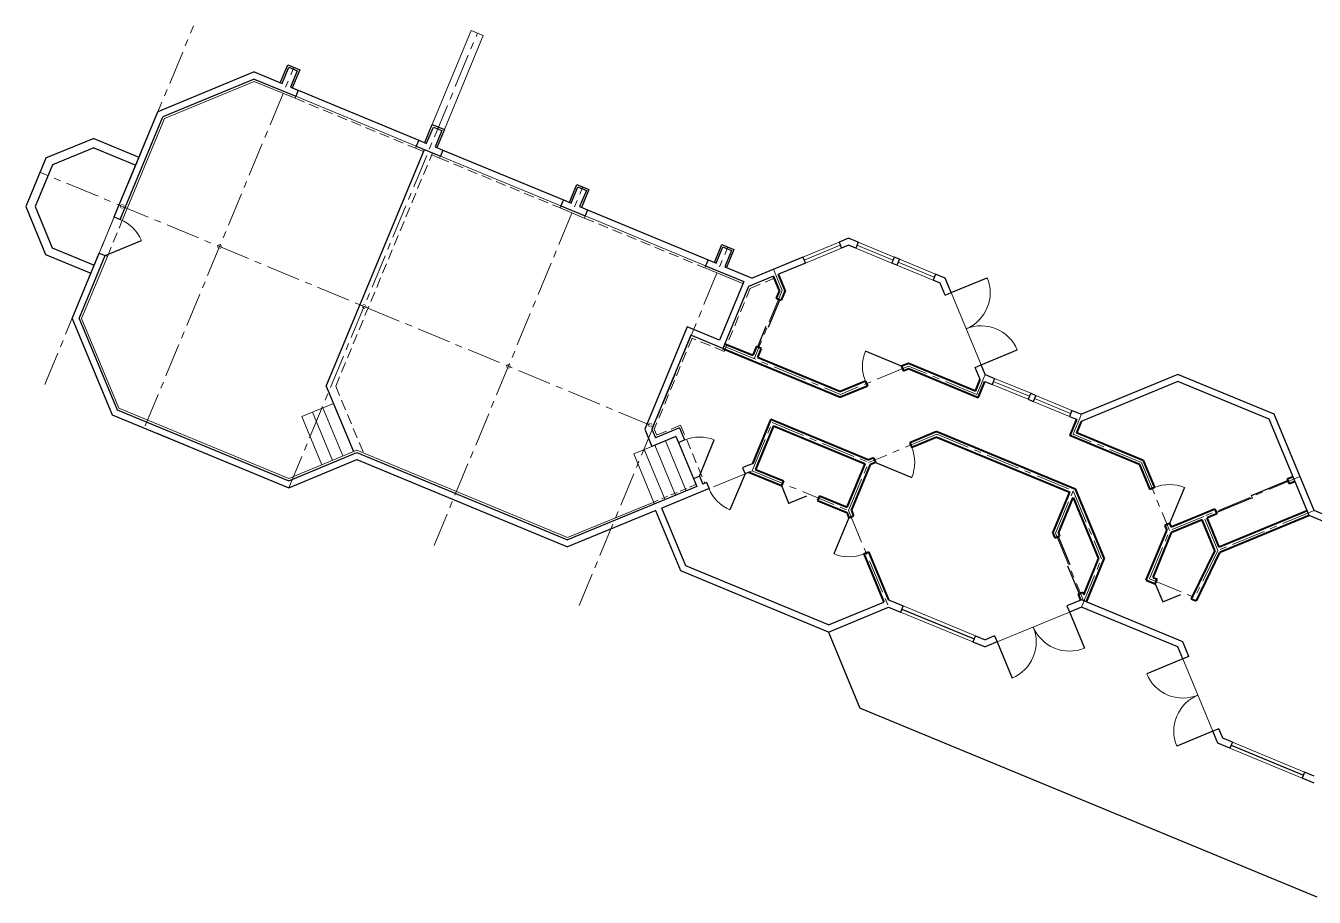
# Model space of a CAD drawing. Header units: inches. Extents: x 2775 to 35798, y 1675 to 10350.
# Drawn here: x 25750 to 26936, y 9021 to 9823 of the extents above; entities that cross this region are included whole.
import ezdxf

# ---------------------------------------------------------------- set-up
doc = ezdxf.new("R2010")
doc.units = ezdxf.units.IN
doc.header["$LTSCALE"] = 0.5
doc.header["$MEASUREMENT"] = 0
doc.linetypes.add('CENTER', pattern=[2, 1.25, -0.25, 0.25, -0.25])
doc.linetypes.add('HIDDEN', pattern=[0.375, 0.25, -0.125])
for name, color, linetype, lineweight in [('BALCONY', 3, 'CONTINUOUS', 30), ('DOORS', 7, 'CONTINUOUS', 30), ('FOUNDATION', 7, 'CONTINUOUS', 30), ('GRID', 1, 'CENTER', 20), ('INT WALLS', 7, 'CONTINUOUS', 40), ('STAIRS', 7, 'CONTINUOUS', 20), ('WALLS', 7, 'CONTINUOUS', 30)]:
    doc.layers.add(name, color=color, linetype=linetype, lineweight=lineweight)
doc.layers.add('LLMASONRY', color=12, linetype='CONTINUOUS')
doc.layers.add('LLWALLS', color=5, linetype='CONTINUOUS')

msp = doc.modelspace()

# ---------------------------------------------------------------- linework, layer by layer
at = {"layer": 'BALCONY', "color": 3, "ltscale": 50}
msp.add_line((26488.85165, 9265.03524), (26517.86667, 9195.04454), dxfattribs=at)
at = {"layer": 'BALCONY', "color": 3, "ltscale": 150}
msp.add_line((26938.67818, 9020.81903), (26517.86667, 9195.04454), dxfattribs=at)
at = {"layer": 'DOORS', "lineweight": 20, "ltscale": 75}
for p, q in [((25998.78836, 9758.28831), (26109.66138, 9712.38433)), ((26131.79238, 9703.22159), (26242.66539, 9657.31761)), ((26265.00782, 9648.06733), (26375.88084, 9602.16336))]:
    msp.add_line(p, q, dxfattribs=at)
at = {"layer": 'DOORS', "lineweight": 9, "ltscale": 50}
for p, q in [((25817.89586, 9613.91274), (25831.66704, 9647.17465)), ((26498.67004, 9624.03642), (26465.41086, 9610.25864)), ((26500.96633, 9618.49322), (26467.70716, 9604.71545)), ((26547.22132, 9604.73586), (26513.95944, 9618.5071)), ((26549.51653, 9610.27951), (26516.25464, 9624.05075)), ((26587.39812, 9594.59559), (26554.13623, 9608.36684)), ((26585.10291, 9589.05195), (26551.84103, 9602.82319)), ((26629.33748, 9510.9675), (26601.76489, 9577.47879)), ((26641.74165, 9498.58498), (26675.00356, 9484.8138)), ((26639.44645, 9493.04133), (26672.70836, 9479.27015)), ((26677.32807, 9477.35749), (26710.58998, 9463.58631)), ((26679.62327, 9482.90114), (26712.88518, 9469.12996)), ((26557.6274, 9288.97926), (26624.15124, 9261.43697)), ((26555.33274, 9283.43539), (26621.85656, 9255.8931)), ((26710.61338, 9283.45074), (26644.09495, 9255.89531)), ((26842.60635, 9173.70701), (26815.03372, 9240.21829)), ((26924.79398, 9130.47007), (26858.27007, 9158.0125)), ((26927.08866, 9136.01393), (26860.56485, 9163.55632))]:
    msp.add_line(p, q, dxfattribs=at)
at = {"layer": 'DOORS', "ltscale": 50}
for p, q in [((25823.43951, 9611.61754), (25856.69693, 9625.39957)), ((26601.76489, 9577.47879), (26635.02054, 9591.26509)), ((26433.73285, 9545.57718), (26444.18016, 9570.81085)), ((26423.78321, 9527.5203), (26431.69746, 9546.63579)), ((26556.13327, 9509.69565), (26522.87318, 9523.47114)), ((26629.33748, 9510.9675), (26662.59313, 9524.75379)), ((26370.17902, 9408.57661), (26383.8439, 9441.88199)), ((26532.32606, 9421.14306), (26565.52415, 9407.39326)), ((26412.15677, 9410.74079), (26398.28822, 9377.5197)), ((26878.10963, 9390.79197), (26911.36886, 9404.56972)), ((26445.60038, 9399.80767), (26452.49139, 9383.17896)), ((26468.74282, 9390.22617), (26452.11411, 9383.33516)), ((26816.51466, 9398.08658), (26802.74778, 9364.82295)), ((26845.75431, 9375.0356), (26879.01354, 9388.81334)), ((26507.59245, 9370.30369), (26493.82566, 9337.0403)), ((26700.35823, 9353.01262), (26711.12654, 9327.03703)), ((26708.77488, 9326.08879), (26719.45978, 9300.31442)), ((26789.65214, 9309.31376), (26796.51371, 9292.75608)), ((26796.51371, 9292.75608), (26813.07138, 9299.61765)), ((26556.48183, 9286.21162), (26623.00822, 9258.67547)), ((26710.61154, 9283.455), (26724.39898, 9250.19983)), ((26644.09058, 9255.90573), (26657.87803, 9222.65056)), ((26815.03802, 9240.22007), (26781.77836, 9226.44347)), ((26842.61684, 9173.71136), (26809.35718, 9159.93476)), ((26859.41927, 9160.78863), (26925.94566, 9133.25248))]:
    msp.add_line(p, q, dxfattribs=at)
at = {"layer": 'DOORS', "lineweight": 20, "ltscale": 50}
for p, q in [((26499.81819, 9621.26482), (26466.55901, 9607.48704)), ((26548.36892, 9607.50768), (26515.10704, 9621.27893)), ((26586.25051, 9591.82377), (26552.98863, 9605.59501)), ((26640.59406, 9495.81317), (26673.85597, 9482.042)), ((26678.47568, 9480.12933), (26711.73759, 9466.35816)), ((26879.2402, 9388.04065), (26877.88729, 9391.31954))]:
    msp.add_line(p, q, dxfattribs=at)
at = {"layer": 'DOORS', "lineweight": 9, "ltscale": 50}
for centre, radius, start, end in [((25823.43951, 9611.61754), 36, 22.50933614, 67.50933614), ((26601.76489, 9577.47879), 36, 292.51669847, 22.51669847), ((26629.33748, 9510.9675), 36, 22.51669847, 112.51669847), ((26556.13327, 9509.69565), 35.99996, 157.50190479, 202.50190479), ((26370.17902, 9408.57661), 35.99969, 67.69210922, 112.69210922), ((26532.32606, 9421.14306), 35.93286, 337.50190479, 22.50190479), ((26412.15677, 9410.74079), 35.99969, 202.34130884, 247.34130884), ((26802.74778, 9364.82295), 35.99995, 67.51670903, 112.51670903), ((26507.59245, 9370.30369), 35.99969, 247.51670903, 292.51670903), ((26644.09365, 9255.89834), 35.99786, 292.51867229, 22.5220786), ((26710.6139, 9283.46463), 36.008, 202.49660489, 292.50933995), ((26815.04317, 9240.22855), 36.008, 202.50933234, 292.5220674), ((26842.60945, 9173.7083), 35.99786, 112.49659369, 202.5)]:
    msp.add_arc(centre, radius, start, end, dxfattribs=at)
at = {"layer": 'FOUNDATION', "color": 7, "linetype": 'Continuous', "lineweight": 20, "ltscale": 50}
for p, q in [((25960.45082, 9771.99629), (25877.89821, 9737.79968)), ((25801.67579, 9553.69764), (25835.88529, 9471.11391))]:
    msp.add_line(p, q, dxfattribs=at)
at = {"layer": 'FOUNDATION', "color": 7, "lineweight": 20, "ltscale": 50}
for p, q in [((25960.45082, 9771.99629), (25998.0233, 9756.44042)), ((25839.0805, 9644.04222), (25877.89821, 9737.79968)), ((26108.89631, 9710.53645), (26116.39196, 9707.43307)), ((26123.78347, 9704.37282), (26131.02731, 9701.3737)), ((26241.90032, 9655.46973), (26264.24276, 9646.21945)), ((25801.67579, 9553.69764), (25825.33161, 9610.83417)), ((26375.11577, 9600.31547), (26410.12122, 9585.82241)), ((25835.88529, 9471.11391), (25992.35102, 9406.39426)), ((25992.35102, 9406.39426), (26054.88469, 9432.41919)), ((26054.88469, 9432.41919), (26248.85948, 9352.01664)), ((26328.10941, 9384.7161), (26248.85948, 9352.01664))]:
    msp.add_line(p, q, dxfattribs=at)
at = {"layer": 'FOUNDATION', "lineweight": 20, "ltscale": 50}
for p, q in [((25998.78836, 9758.28831), (25998.0233, 9756.44042)), ((26109.66138, 9712.38433), (26108.89631, 9710.53645)), ((26131.79238, 9703.22159), (26131.02731, 9701.3737)), ((26242.66539, 9657.31761), (26241.90032, 9655.46973)), ((26265.00782, 9648.06733), (26264.24276, 9646.21945)), ((25823.49351, 9611.59519), (25825.34139, 9610.83012)), ((26375.88084, 9602.16336), (26375.11577, 9600.31547))]:
    msp.add_line(p, q, dxfattribs=at)
at = {"layer": 'FOUNDATION', "color": 7, "linetype": 'HIDDEN', "lineweight": 9, "ltscale": 75}
for p, q in [((25998.0233, 9756.44042), (26108.89631, 9710.53645)), ((26131.02731, 9701.3737), (26241.90032, 9655.46973)), ((26264.24276, 9646.21945), (26375.11577, 9600.31547))]:
    msp.add_line(p, q, dxfattribs=at)
at = {"layer": 'FOUNDATION', "linetype": 'Continuous', "ltscale": 50}
for p, q in [((25812.82924, 9719.50471), (25768.54989, 9701.16242)), ((25812.83004, 9710.84582), (25774.75676, 9695.07433)), ((25750.27565, 9656.87673), (25768.58235, 9612.68328)), ((25758.93483, 9656.87683), (25774.7049, 9618.80696))]:
    msp.add_line(p, q, dxfattribs=at)
at = {"layer": 'FOUNDATION', "ltscale": 50}
for p, q in [((25812.82924, 9719.50471), (25854.46521, 9702.26646)), ((25812.83004, 9710.84582), (25851.40495, 9694.87492)), ((25768.63378, 9701.19717), (25750.27565, 9656.87673)), ((26026.84326, 9491.39286), (26117.15776, 9709.28066)), ((25774.75676, 9695.07433), (25758.93483, 9656.87683)), ((25774.7049, 9618.80696), (25813.29598, 9602.82937)), ((25768.58235, 9612.68328), (25810.23571, 9595.43784))]:
    msp.add_line(p, q, dxfattribs=at)
at = {"layer": 'FOUNDATION', "linetype": 'HIDDEN', "lineweight": 9, "ltscale": 75}
for q in [(26124.54929, 9706.22039), (26061.04117, 9429.86733)]:
    msp.add_line((26035.50412, 9491.39489), q, dxfattribs=at)
at = {"layer": 'FOUNDATION', "color": 7, "linetype": 'HIDDEN', "lineweight": 20, "ltscale": 75}
for p, q in [((25825.33161, 9610.83417), (25839.0805, 9644.04222)), ((26417.01063, 9581.54935), (26392.91786, 9523.35743)), ((26363.3517, 9535.59849), (26328.61907, 9451.70785)), ((26392.91786, 9523.35743), (26363.3517, 9535.59849)), ((26328.61907, 9451.70785), (26330.83541, 9446.36155))]:
    msp.add_line(p, q, dxfattribs=at)
at = {"layer": 'FOUNDATION', "linetype": 'HIDDEN', "lineweight": 20, "ltscale": 75}
for p, q in [((26439.18979, 9590.73717), (26417.01063, 9581.54935)), ((26352.90509, 9455.46776), (26330.83541, 9446.36155)), ((26352.90509, 9455.46776), (26375.09549, 9401.93955))]:
    msp.add_line(p, q, dxfattribs=at)
at = {"layer": 'FOUNDATION', "lineweight": 20, "ltscale": 75}
msp.add_line((26057.88022, 9566.27093), (26065.27051, 9563.20765), dxfattribs=at)
at = {"layer": 'FOUNDATION', "ltscale": 10}
msp.add_line((26026.84326, 9491.39286), (26051.84532, 9431.15428), dxfattribs=at)
at = {"layer": 'FOUNDATION', "color": 7, "linetype": 'HIDDEN', "lineweight": 20, "ltscale": 50}
msp.add_line((26366.93436, 9400.73573), (26328.10941, 9384.7161), dxfattribs=at)
at = {"layer": 'GRID', "ltscale": 50}
for p, q in [((25767.82438, 9493.03899), (25904.68818, 9823.22911)), ((25992.3526, 9397.73624), (26165.8735, 9816.36326)), ((25860.16382, 9454.7643), (25997.02762, 9784.95441)), ((26324.82928, 9455.62055), (25763.3201, 9688.3661)), ((26126.0115, 9344.69452), (26262.8753, 9674.88464)), ((26259.47259, 9289.412), (26396.33639, 9619.60211)), ((26446.44344, 9579.44289), (26438.32083, 9599.03646)), ((26392.74354, 9528.16475), (26499.86303, 9483.81485)), ((26562.58541, 9509.79775), (26499.86303, 9483.81485)), ((26625.34898, 9483.82581), (26562.58541, 9509.79775)), ((26625.34417, 9483.81419), (26632.9642, 9502.21904)), ((25992.3526, 9397.73624), (25829.75216, 9465.13412)), ((26721.66263, 9465.4959), (26714.05419, 9447.11905)), ((26418.79066, 9413.47801), (26437.15224, 9457.82722)), ((26437.15224, 9457.82722), (26525.85066, 9421.10403)), ((26588.66076, 9447.05057), (26525.81433, 9421.01628)), ((26588.66076, 9447.05057), (26714.14175, 9395.0986)), ((26776.82929, 9421.14232), (26714.05419, 9447.11905)), ((26054.91206, 9423.76543), (25992.34936, 9397.72841)), ((26507.48908, 9376.75485), (26525.81433, 9421.01628)), ((26776.82929, 9421.14232), (26802.8516, 9358.37071)), ((26412.15677, 9410.74079), (26379.07698, 9397.09168)), ((26418.79066, 9413.47801), (26415.68105, 9412.19495)), ((26418.79066, 9413.47801), (26507.48908, 9376.75485)), ((26922.92047, 9408.10965), (26834.16852, 9371.34385)), ((26697.91434, 9355.90412), (26714.14175, 9395.0986)), ((26714.14175, 9395.0986), (26740.1408, 9332.38309)), ((26507.48908, 9376.75485), (26544.27773, 9288.0124)), ((26834.16852, 9371.34385), (26802.8516, 9358.37071)), ((26847.1497, 9340.03029), (26834.16852, 9371.34385)), ((26935.90165, 9376.79609), (26847.1497, 9340.03029)), ((26697.91434, 9355.90412), (26723.88343, 9293.26086)), ((26784.46445, 9314.03209), (26802.8516, 9358.37071)), ((26721.7281, 9288.05504), (26740.11085, 9332.45534)), ((26847.1497, 9340.03029), (26826.01626, 9296.82869)), ((26784.46445, 9314.03209), (26826.01626, 9296.82869))]:
    msp.add_line(p, q, dxfattribs=at)
at = {"layer": 'GRID', "color": 1, "ltscale": 50}
msp.add_line((26446.44344, 9579.44289), (26420.46181, 9516.68875), dxfattribs=at)
at = {"layer": 'INT WALLS', "ltscale": 50}
for p, q in [((26443.86654, 9579.45714), (26438.42436, 9592.5849)), ((26449.01419, 9579.44347), (26442.81273, 9594.40281)), ((26440.91874, 9572.30755), (26445.30747, 9570.49052)), ((26391.83502, 9525.97039), (26499.86328, 9481.24424)), ((26393.65205, 9530.35911), (26419.17596, 9519.79163)), ((26426.94591, 9526.14136), (26422.55719, 9527.95839)), ((26423.56469, 9517.9746), (26499.86278, 9486.38546)), ((26562.58492, 9512.36827), (26556.13327, 9509.69565)), ((26556.13327, 9509.69565), (26557.95116, 9505.30729)), ((26562.5859, 9507.22724), (26557.95116, 9505.30729)), ((26624.06297, 9486.92828), (26628.43264, 9497.48245)), ((26522.87409, 9495.91796), (26499.86278, 9486.38546)), ((26524.69199, 9491.52959), (26499.86328, 9481.24424)), ((26522.87409, 9495.91796), (26524.69199, 9491.52959)), ((26626.63499, 9480.72333), (26632.86336, 9495.76687)), ((26435.86639, 9460.9301), (26418.9315, 9420.0268)), ((26438.43808, 9454.72434), (26421.89354, 9414.76386)), ((26435.86639, 9460.9301), (26525.93819, 9423.63831)), ((26438.43808, 9454.72434), (26522.74778, 9419.81819)), ((26588.66051, 9449.62119), (26563.70534, 9439.28344)), ((26588.66051, 9449.62119), (26715.95904, 9396.91671)), ((26717.17307, 9460.86077), (26710.95114, 9445.83279)), ((26721.51979, 9458.94229), (26717.15723, 9448.4053)), ((26563.68847, 9439.32418), (26565.52323, 9434.89508)), ((26588.66102, 9444.47996), (26565.52323, 9434.89508)), ((26588.66102, 9444.47996), (26711.03887, 9393.81275)), ((26421.89354, 9414.76386), (26447.41741, 9404.19639)), ((26506.20323, 9379.85773), (26522.74778, 9419.81819)), ((26510.05983, 9376.75544), (26527.6323, 9419.19866)), ((26530.44898, 9425.50691), (26525.93819, 9423.63831)), ((26532.32606, 9421.14306), (26527.6323, 9419.19866)), ((26530.43156, 9425.54742), (26532.32606, 9421.14306)), ((26775.0183, 9419.30904), (26784.5736, 9396.25952)), ((26778.64648, 9422.96067), (26788.9615, 9398.07855)), ((26415.68105, 9412.19495), (26445.60038, 9399.80767)), ((26916.46776, 9408.00731), (26910.89477, 9405.69868)), ((26910.897, 9405.69961), (26912.7149, 9401.31124)), ((26918.28678, 9403.61941), (26912.71267, 9401.31032)), ((26480.67936, 9390.42519), (26506.20323, 9379.85773)), ((26695.34359, 9355.90354), (26711.03887, 9393.81275)), ((26715.95904, 9396.91671), (26742.6816, 9332.45592)), ((26788.9615, 9398.07855), (26784.5736, 9396.25952)), ((26478.86233, 9386.03647), (26505.67179, 9374.93674)), ((26700.48509, 9355.90471), (26714.14316, 9388.89339)), ((26714.14316, 9388.89339), (26737.54009, 9332.45475)), ((26505.67179, 9374.93674), (26507.59245, 9370.30369)), ((26507.59245, 9370.30369), (26511.98035, 9372.12272)), ((26510.05983, 9376.75544), (26511.98035, 9372.12272)), ((26833.25957, 9373.53804), (26804.13627, 9361.47361)), ((26832.88385, 9368.24096), (26804.68441, 9356.55924)), ((26844.5728, 9340.04455), (26832.88385, 9368.24096)), ((26844.37632, 9378.14319), (26833.25957, 9373.53804)), ((26846.19421, 9373.75482), (26837.27221, 9370.05885)), ((26848.43437, 9343.13319), (26837.27221, 9370.05885)), ((26844.37632, 9378.14319), (26846.19421, 9373.75482)), ((26929.44894, 9376.69375), (26848.43437, 9343.13319)), ((26931.16507, 9372.26323), (26848.98252, 9338.21883)), ((26695.34359, 9355.90354), (26697.09951, 9351.66786)), ((26700.48509, 9355.90471), (26701.49034, 9353.47981)), ((26781.36031, 9312.74677), (26800.28054, 9358.37087)), ((26787.5686, 9315.31741), (26804.66237, 9356.53721)), ((26798.35988, 9363.00393), (26800.28054, 9358.37087)), ((26802.74778, 9364.82295), (26798.43328, 9363.03754)), ((26802.74778, 9364.82295), (26804.13627, 9361.47361)), ((26697.09653, 9351.66663), (26701.49034, 9353.47981)), ((26521.37863, 9337.04834), (26525.76653, 9338.86736)), ((26521.37863, 9337.04834), (26539.78606, 9292.64549)), ((26525.76653, 9338.86736), (26544.13155, 9294.56683)), ((26723.85627, 9299.40387), (26737.54009, 9332.45475)), ((26726.21766, 9292.69018), (26742.6816, 9332.45592)), ((26844.57686, 9340.17564), (26822.77195, 9295.6014)), ((26848.8437, 9338.08838), (26827.16924, 9293.78082)), ((26781.36031, 9312.74677), (26789.65214, 9309.31376)), ((26787.5686, 9315.31741), (26791.47589, 9313.6997)), ((26789.65214, 9309.31376), (26791.47589, 9313.6997)), ((26718.54785, 9299.9381), (26722.89169, 9301.73065)), ((26718.54785, 9299.9381), (26720.91896, 9294.21429)), ((26718.55244, 9299.93999), (26720.92502, 9294.2168)), ((26722.89169, 9301.73065), (26723.85627, 9299.40387)), ((26822.77195, 9295.6014), (26827.16924, 9293.78082))]:
    msp.add_line(p, q, dxfattribs=at)
at = {"layer": 'INT WALLS', "color": 7, "ltscale": 50}
for p, q in [((26443.86655, 9579.42746), (26440.91874, 9572.30755)), ((26449.01419, 9579.44347), (26445.30747, 9570.49052)), ((26422.55719, 9527.95839), (26419.17596, 9519.79163)), ((26426.94591, 9526.14136), (26423.56469, 9517.9746)), ((26624.06297, 9486.92828), (26562.58492, 9512.36827)), ((26626.63499, 9480.72333), (26562.5859, 9507.22724)), ((26774.99717, 9419.33016), (26710.95114, 9445.83279)), ((26778.64648, 9422.96067), (26717.15723, 9448.4053)), ((26447.41741, 9404.19639), (26445.60038, 9399.80767)), ((26480.67936, 9390.42519), (26478.86233, 9386.03647))]:
    msp.add_line(p, q, dxfattribs=at)
at = {"layer": 'INT WALLS', "lineweight": 20, "ltscale": 50}
for p, q in [((26912.49942, 9401.8184), (26911.14652, 9405.09729)), ((26879.22095, 9388.08731), (26877.86804, 9391.3662))]:
    msp.add_line(p, q, dxfattribs=at)
at = {"layer": 'LLMASONRY', "color": 7, "linetype": 'Continuous', "lineweight": 30, "ltscale": 1.5}
for p, q in [((25984.50124, 9770.69459), (25990.40703, 9785.12976)), ((25984.50222, 9770.69701), (25991.327, 9787.32254)), ((25991.3269, 9787.32228), (26002.40958, 9782.71852)), ((26002.39935, 9782.72276), (25995.52908, 9766.12882)), ((26117.54885, 9715.60982), (26124.37451, 9732.23751)), ((26124.37451, 9732.23751), (26135.45719, 9727.63375)), ((26135.44696, 9727.63799), (26128.57669, 9711.04405)), ((26250.50929, 9660.56125), (26257.33407, 9677.18677)), ((26250.50929, 9660.56125), (26256.41508, 9674.99641)), ((26257.33396, 9677.18652), (26268.41664, 9672.58275)), ((26268.41664, 9672.58275), (26261.51032, 9655.95711)), ((26267.49352, 9670.3821), (26261.53713, 9655.99547)), ((26383.97038, 9605.27872), (26390.79516, 9621.90425)), ((26390.79505, 9621.90399), (26401.87773, 9617.30022)), ((26401.87773, 9617.30022), (26394.97141, 9600.67458))]:
    msp.add_line(p, q, dxfattribs=at)
at = {"layer": 'LLWALLS', "linetype": 'Continuous', "ltscale": 0.75, "const_width": 0.5}
for points in [[(25837.27811, 9656.98645, 1), (25840.77811, 9656.98645, 1)], [(25926.84572, 9619.85936, 1), (25930.34572, 9619.85936, 1)], [(26059.82537, 9564.73929, 1), (26063.32537, 9564.73929, 1)], [(26192.64951, 9509.68368, 1), (26196.14951, 9509.68368, 1)], [(26323.07928, 9455.62055, 1), (26326.57928, 9455.62055, 1)]]:
    msp.add_lwpolyline(points, format="xyb", close=True, dxfattribs=at)
at = {"layer": 'STAIRS', "lineweight": 20, "ltscale": 50}
for p, q in [((26004.35124, 9463.41209), (26033.45508, 9475.49165)), ((26338.84694, 9441.07033), (26357.99403, 9394.88328)), ((26326.4835, 9435.96903), (26309.72823, 9429.05561)), ((26309.72823, 9429.05561), (26328.87532, 9382.86856)), ((26319.43447, 9433.06052), (26338.58156, 9386.87347)), ((26329.14071, 9437.06543), (26348.28779, 9390.87837))]:
    msp.add_line(p, q, dxfattribs=at)
at = {"layer": 'STAIRS', "lineweight": 20, "ltscale": 10}
for p, q in [((26004.35124, 9463.41209), (26022.7633, 9419.05108)), ((26014.04911, 9467.43719), (26032.45731, 9423.08548)), ((26023.74697, 9471.46229), (26042.15131, 9427.11988))]:
    msp.add_line(p, q, dxfattribs=at)
at = {"layer": 'STAIRS', "lineweight": 30, "ltscale": 50}
msp.add_line((26350.85012, 9439.5345), (26364.63641, 9406.2789), dxfattribs=at)
at = {"layer": 'WALLS', "lineweight": 20, "ltscale": 50}
for p, q in [((26124.36316, 9732.23935), (26160.17003, 9818.72463)), ((26160.17003, 9818.72463), (26171.25822, 9814.13387)), ((26135.4416, 9727.62504), (26171.25822, 9814.13387))]:
    msp.add_line(p, q, dxfattribs=at)
at = {"layer": 'WALLS', "color": 4, "ltscale": 50}
for p, q in [((25986.07986, 9770.07313), (25992.27396, 9785.03388)), ((25992.27396, 9785.03388), (26000.12747, 9781.78235)), ((26000.12747, 9781.78235), (25993.93337, 9766.8216)), ((25960.45001, 9780.65518), (25986.06951, 9770.04812)), ((25960.45062, 9774.16101), (25998.78836, 9758.28831)), ((25993.92301, 9766.79659), (26001.08356, 9763.83196)), ((26001.08356, 9763.83196), (25998.78836, 9758.28831)), ((25831.71126, 9647.15634), (25871.77453, 9743.92222)), ((25837.25491, 9644.86114), (25876.36729, 9739.33031)), ((26119.12748, 9714.98836), (26125.32158, 9729.94911)), ((26125.32158, 9729.94911), (26133.17508, 9726.69758)), ((26133.17508, 9726.69758), (26126.98098, 9711.73683)), ((26111.95657, 9717.92798), (26109.66138, 9712.38433)), ((26109.66138, 9712.38433), (26131.79238, 9703.22159)), ((26111.95657, 9717.92798), (26119.11712, 9714.96335)), ((26126.97063, 9711.71182), (26134.08758, 9708.76524)), ((26134.08758, 9708.76524), (26131.79238, 9703.22159)), ((26252.08693, 9659.93736), (26258.28103, 9674.89812)), ((26258.28103, 9674.89812), (26266.13453, 9671.64659)), ((26266.13453, 9671.64659), (26259.94043, 9656.68583)), ((26244.96059, 9662.86126), (26242.66539, 9657.31761)), ((26242.66539, 9657.31761), (26265.00782, 9648.06733)), ((26244.96059, 9662.86126), (26252.07754, 9659.91468)), ((26259.93104, 9656.66315), (26267.30302, 9653.61098)), ((26267.30302, 9653.61098), (26265.00782, 9648.06733)), ((25831.66704, 9647.17465), (25837.21069, 9644.87945)), ((26507.4772, 9627.68483), (26498.67004, 9624.03642)), ((26516.25464, 9624.05075), (26507.4772, 9627.68483)), ((26385.54802, 9604.65484), (26391.74212, 9619.61559)), ((26391.74212, 9619.61559), (26399.59562, 9616.36406)), ((26399.59562, 9616.36406), (26393.40152, 9601.4033)), ((26507.47784, 9621.19065), (26500.96633, 9618.49322)), ((26513.95944, 9618.5071), (26507.47784, 9621.19065)), ((25793.05528, 9553.78952), (25817.94008, 9613.89443)), ((25799.51107, 9553.69744), (25823.48373, 9611.59924)), ((25817.89586, 9613.91274), (25823.43951, 9611.61754)), ((26378.17604, 9607.70701), (26375.88084, 9602.16336)), ((26378.17604, 9607.70701), (26385.54802, 9604.65484)), ((26465.41086, 9610.25864), (26418.72519, 9590.91887)), ((26467.70716, 9604.71545), (26442.81273, 9594.40281)), ((26551.84103, 9602.82319), (26547.22132, 9604.73586)), ((26554.13623, 9608.36684), (26549.51653, 9610.27951)), ((26375.88084, 9602.16336), (26410.88629, 9587.6703)), ((26393.40152, 9601.4033), (26418.72513, 9590.91875)), ((26438.42436, 9592.5849), (26415.4797, 9583.07997)), ((26596.17556, 9590.96151), (26587.39812, 9594.59559)), ((26410.88629, 9587.6703), (26388.58658, 9533.80923)), ((26415.4797, 9583.07997), (26391.83504, 9525.97038)), ((26591.58452, 9586.3684), (26585.10291, 9589.05195)), ((26596.22228, 9575.18107), (26591.58452, 9586.3684)), ((26601.76489, 9577.47879), (26596.17556, 9590.96151)), ((26596.22228, 9575.18107), (26601.76489, 9577.47879)), ((26359.02043, 9546.05029), (26319.9597, 9451.70588)), ((26388.58658, 9533.80923), (26359.02043, 9546.05029)), ((26362.26888, 9538.21144), (26326.45424, 9451.70738)), ((26391.83502, 9525.97039), (26362.26888, 9538.21144)), ((26623.79487, 9508.66978), (26629.33748, 9510.9675)), ((26632.96419, 9502.21907), (26629.33748, 9510.9675)), ((26628.43264, 9497.48245), (26623.79487, 9508.66978)), ((26632.9642, 9502.21904), (26641.74165, 9498.58498)), ((26810.41461, 9502.26178), (26721.66263, 9465.4959)), ((26899.11302, 9465.5386), (26810.41458, 9502.2617)), ((26632.86336, 9495.76687), (26639.44645, 9493.04133)), ((26810.41515, 9495.76755), (26721.51979, 9458.94229)), ((26894.52199, 9460.94548), (26810.41515, 9495.76755)), ((26672.70836, 9479.27015), (26677.32807, 9477.35749)), ((26675.00356, 9484.8138), (26679.62327, 9482.90114)), ((25829.76334, 9464.9888), (25992.3526, 9397.73624)), ((25834.3548, 9469.58263), (25992.35337, 9404.22894)), ((26710.58998, 9463.58631), (26717.17307, 9460.86077)), ((26712.88518, 9469.12996), (26721.66263, 9465.4959)), ((26935.90165, 9376.79609), (26899.11302, 9465.5386)), ((26319.9597, 9451.70588), (26326.48731, 9435.95983)), ((26326.45422, 9451.70739), (26329.7322, 9443.80017)), ((26351.80188, 9452.90638), (26329.7322, 9443.80017)), ((26351.80188, 9452.90638), (26356.39273, 9441.83221)), ((26931.31062, 9372.20297), (26894.52199, 9460.94548)), ((26348.55318, 9445.07524), (26326.4835, 9435.96903)), ((26348.55318, 9445.07524), (26350.85012, 9439.5345)), ((26350.85012, 9439.5345), (26356.39273, 9441.83221)), ((25992.35337, 9404.22894), (26054.88623, 9430.25354)), ((26054.88623, 9430.25354), (26248.85774, 9349.85236)), ((25992.34936, 9397.72841), (26054.91206, 9423.76543)), ((26054.89087, 9423.75661), (26248.8525, 9343.35951)), ((26412.37313, 9417.32074), (26409.86825, 9416.2872)), ((26409.86825, 9416.2872), (26412.15677, 9410.74079)), ((26418.9315, 9420.0268), (26412.37313, 9417.32074)), ((26364.63641, 9406.2789), (26370.17902, 9408.57661)), ((26364.63641, 9406.2789), (26367.70026, 9398.88819)), ((26370.17902, 9408.57661), (26373.24669, 9401.17671)), ((26376.78847, 9402.63809), (26373.24667, 9401.1767)), ((26376.78847, 9402.63809), (26379.07698, 9397.09168)), ((26415.68105, 9412.19495), (26412.15677, 9410.74079)), ((26367.70026, 9398.88819), (26248.85774, 9349.85236)), ((26379.07698, 9397.09168), (26335.53362, 9379.12517)), ((26357.59349, 9325.87305), (26335.53362, 9379.12517)), ((26330.11145, 9376.88792), (26248.8525, 9343.35951)), ((26353.00161, 9321.28027), (26330.03873, 9376.71227)), ((27024.74626, 9333.5185), (26931.16507, 9372.26323)), ((27024.60007, 9340.07293), (26935.90165, 9376.79609)), ((26488.85165, 9265.03524), (26353.00161, 9321.28027)), ((26488.85018, 9271.52976), (26357.59349, 9325.87305)), ((26488.85018, 9271.52976), (26539.78606, 9292.64549)), ((26488.85165, 9265.03524), (26544.27773, 9288.0124)), ((26544.13155, 9294.56683), (26557.6274, 9288.97926)), ((26544.27773, 9288.0124), (26555.33272, 9283.4354)), ((26557.62917, 9288.98355), (26555.33449, 9283.43968)), ((26708.31577, 9288.99841), (26710.61154, 9283.455)), ((26721.72746, 9294.54922), (26708.31755, 9288.99413)), ((26721.7281, 9288.05504), (26710.61338, 9283.45074)), ((26815.01756, 9255.92501), (26721.72746, 9294.54922)), ((26810.42652, 9251.33188), (26721.7281, 9288.05504)), ((26624.15556, 9261.44741), (26621.86088, 9255.90354)), ((26624.15124, 9261.43697), (26632.97555, 9257.78352)), ((26641.79911, 9261.4387), (26632.97555, 9257.78352)), ((26641.79481, 9261.44915), (26644.09058, 9255.90573)), ((26621.85656, 9255.8931), (26632.97619, 9251.28934)), ((26644.09495, 9255.89531), (26632.97619, 9251.28934)), ((26815.03372, 9240.21829), (26810.42652, 9251.33188)), ((26820.57607, 9242.51663), (26815.01756, 9255.92501)), ((26820.58041, 9242.51831), (26815.03802, 9240.22007)), ((26847.21519, 9162.58947), (26842.60635, 9173.70701)), ((26848.15924, 9176.0096), (26842.61684, 9173.71136)), ((26851.80622, 9167.18259), (26848.14874, 9176.00525)), ((26860.56485, 9163.55632), (26851.80622, 9167.18259)), ((26858.27007, 9158.0125), (26847.21519, 9162.58947)), ((26860.56661, 9163.56056), (26858.27193, 9158.01669)), ((26935.9136, 9125.86629), (26924.79398, 9130.47007)), ((26927.093, 9136.02442), (26924.79832, 9130.48055)), ((26935.91296, 9132.36047), (26927.08866, 9136.01393))]:
    msp.add_line(p, q, dxfattribs=at)
at = {"layer": 'WALLS', "color": 4, "linetype": 'Continuous', "ltscale": 50}
for p, q in [((25960.45001, 9780.65518), (25871.69765, 9743.89038)), ((25960.45062, 9774.16101), (25876.36729, 9739.33031)), ((25792.98976, 9553.76238), (25829.76334, 9464.9888)), ((25799.51107, 9553.69744), (25834.3548, 9469.58263))]:
    msp.add_line(p, q, dxfattribs=at)
at = {"layer": 'WALLS', "color": 4, "lineweight": 25, "ltscale": 50}
for p, q in [((26001.08356, 9763.83196), (26111.95657, 9717.92798)), ((26134.08758, 9708.76524), (26244.96059, 9662.86126)), ((26267.30302, 9653.61098), (26378.17604, 9607.70701))]:
    msp.add_line(p, q, dxfattribs=at)
at = {"layer": 'WALLS', "color": 4, "ltscale": 75}
for p, q in [((26498.67004, 9624.03642), (26500.96633, 9618.49322)), ((26516.25464, 9624.05075), (26513.95944, 9618.5071)), ((26465.41086, 9610.25864), (26467.70716, 9604.71545)), ((26549.51653, 9610.27951), (26547.22132, 9604.73586)), ((26554.13623, 9608.36684), (26551.84103, 9602.82319)), ((26587.39812, 9594.59559), (26585.10291, 9589.05195)), ((26641.74166, 9498.585), (26639.44646, 9493.04135)), ((26675.00356, 9484.8138), (26672.70836, 9479.27015)), ((26679.62327, 9482.90114), (26677.32807, 9477.35749)), ((26712.88517, 9469.12995), (26710.58997, 9463.5863))]:
    msp.add_line(p, q, dxfattribs=at)

doc.saveas('drawing.dxf')
